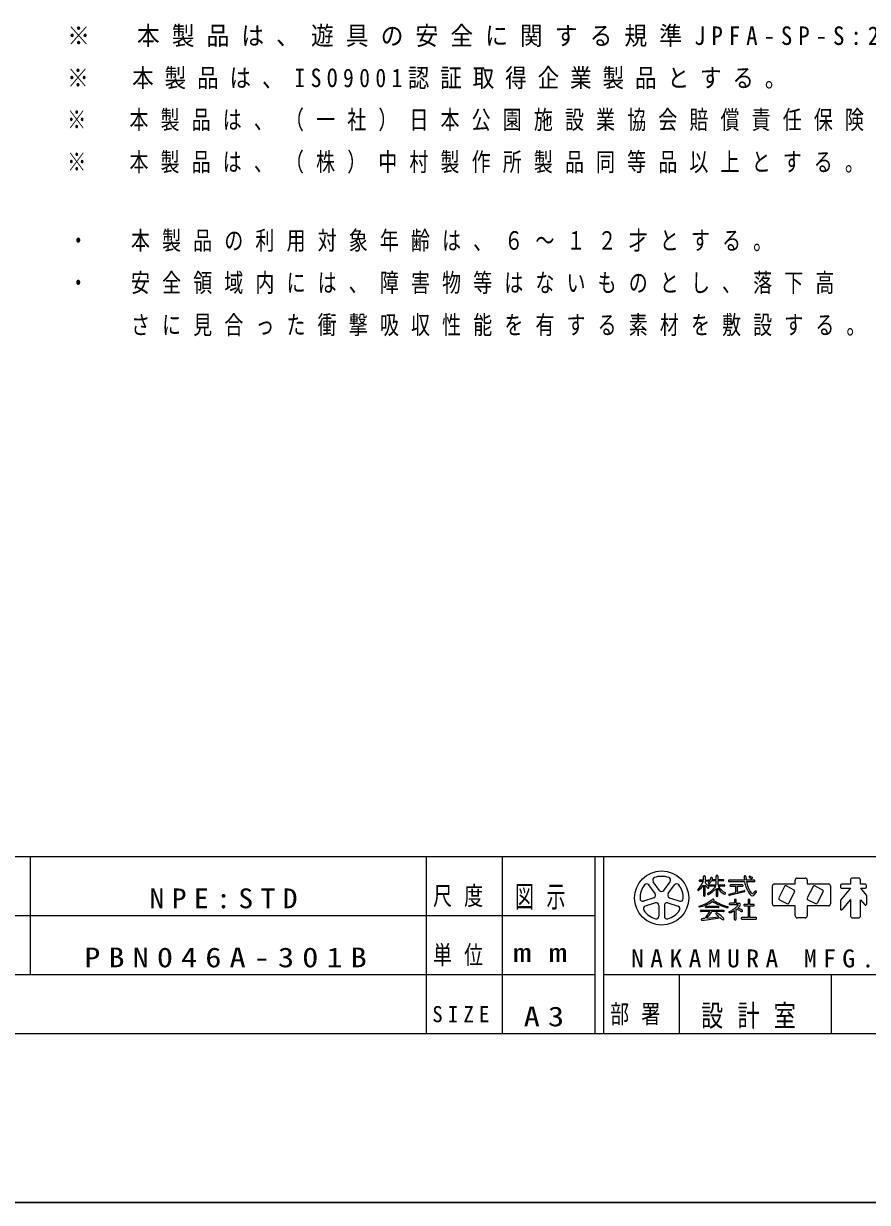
# Model space of a CAD drawing. Units: millimetres on the paper. Extents: x 6 to 426, y -599 to 292.
# Drawn here: x 238.2 to 338.3, y -5 to 134.7 of the extents above; entities that cross this region are included whole.
import ezdxf

# ---------------------------------------------------------------- set-up
doc = ezdxf.new("R2010")
doc.units = ezdxf.units.MM
for name, color, linetype, lineweight in [('2D', 7, 'Continuous', 13), ('FMT', 7, 'Continuous', 13), ('FMT-TXT', 7, 'Continuous', 13), ('TEXT', 7, 'Continuous', 13)]:
    doc.layers.add(name, color=color, linetype=linetype, lineweight=lineweight)
doc.styles.add('ＭＳ ゴシック', font='')
doc.styles.get('ＭＳ ゴシック').set_extended_font_data('MS Gothic')

msp = doc.modelspace()

# ---------------------------------------------------------------- linework, layer by layer
at = {"layer": '2D'}
for p, q in [((425.5, -5), (5.5, -5)), ((5.5, -5), (425.5, -5)), ((425.5, -5), (5.5, -5))]:
    msp.add_line(p, q, dxfattribs=at)
at = {"layer": 'FMT'}
for p, q in [((28, 36), (403, 36)), ((239, 36), (239, 22)), ((286, 36), (286, 15)), ((295, 36), (295, 15)), ((306, 36), (306, 15)), ((307, 36), (307, 15)), ((166, 29), (306, 29)), ((166, 22), (306, 22)), ((307, 22), (392, 22)), ((316, 22), (316, 15)), ((334, 22), (334, 15)), ((403, 15), (28, 15))]:
    msp.add_line(p, q, dxfattribs=at)
at = {"layer": 'FMT-TXT'}
for p, q in [((318.864, 33.209), (318.864, 33.631)), ((318.944, 33.711), (319, 33.711)), ((319.08, 33.631), (319.08, 33.209)), ((320.361, 33.267), (320.361, 33.677)), ((320.441, 33.757), (320.5, 33.757)), ((320.58, 33.677), (320.581, 33.267)), ((323.808, 33.721), (323.79, 33.721)), ((324.285, 33.639), (324.282, 33.635)), ((324.287, 33.574), (324.517, 33.413)), ((324.384, 33.658), (324.627, 33.556)), ((313.133, 31.61), (312.385, 32.64)), ((313.65, 31.986), (312.902, 33.016)), ((314.168, 31.986), (314.916, 33.016)), ((314.686, 31.61), (315.434, 32.64)), ((318.378, 33.145), (318.378, 33.128)), ((318.864, 33.209), (318.442, 33.209)), ((318.442, 33.064), (318.854, 33.063)), ((318.864, 32.614), (318.864, 31.382)), ((319.078, 31.382), (319.08, 32.626)), ((319.08, 33.209), (319.482, 33.209)), ((319.482, 33.064), (319.08, 33.063)), ((319.08, 33.063), (319.08, 32.865)), ((319.443, 32.257), (319.466, 32.268)), ((319.48, 32.566), (319.48, 32.582)), ((319.483, 32.785), (319.484, 32.785)), ((319.544, 32.646), (320.361, 32.646)), ((320.346, 32.502), (319.544, 32.502)), ((319.546, 33.145), (319.546, 33.128)), ((320.361, 33.123), (319.828, 33.123)), ((319.834, 33.52), (319.876, 33.508)), ((319.89, 33.267), (320.361, 33.267)), ((320.361, 32.646), (320.361, 33.123)), ((320.361, 32.193), (320.361, 31.363)), ((320.58, 31.362), (320.581, 32.235)), ((320.581, 33.267), (321.206, 33.267)), ((320.581, 33.123), (320.581, 32.646)), ((321.206, 33.122), (320.581, 33.123)), ((320.581, 32.646), (321.327, 32.646)), ((321.327, 32.502), (320.598, 32.502)), ((321.27, 33.203), (321.27, 33.186)), ((321.391, 32.582), (321.391, 32.566)), ((321.823, 33.125), (321.823, 33.087)), ((323.734, 33.189), (321.887, 33.189)), ((321.887, 33.023), (323.755, 33.023)), ((322.008, 32.579), (322.008, 32.55)), ((322.071, 32.486), (322.682, 32.485)), ((323.511, 32.643), (322.072, 32.643)), ((322.682, 32.485), (322.682, 31.727)), ((322.913, 32.485), (323.511, 32.485)), ((322.913, 31.783), (322.913, 32.485)), ((323.575, 32.549), (323.575, 32.579)), ((324.898, 33.191), (323.94, 33.189)), ((323.967, 33.023), (324.898, 33.023)), ((324.664, 33.451), (324.665, 33.453)), ((324.962, 33.087), (324.962, 33.127)), ((327.055, 30.384), (327.055, 32.515)), ((327.295, 32.755), (329.759, 32.754)), ((328.494, 32.44), (327.804, 31.086)), ((328.709, 32.51), (329.601, 32.055)), ((329.759, 32.754), (329.759, 33.214)), ((329.999, 33.454), (330.933, 33.454)), ((331.173, 33.216), (331.176, 32.754)), ((331.176, 32.754), (333.679, 32.754)), ((331.872, 32.44), (331.182, 31.086)), ((332.087, 32.51), (332.979, 32.055)), ((333.919, 32.514), (333.919, 30.387)), ((335.111, 32.582), (335.111, 32.394)), ((336.301, 32.235), (335.139, 30.835)), ((336.301, 32.742), (335.271, 32.742)), ((335.271, 32.234), (336.301, 32.235)), ((336.302, 33.215), (336.301, 32.742)), ((337.251, 33.454), (336.542, 33.454)), ((337.491, 32.742), (337.491, 33.214)), ((338.033, 32.745), (337.491, 32.742)), ((337.491, 32.235), (338.175, 31.418)), ((337.491, 32.235), (338.034, 32.235)), ((338.194, 32.395), (338.194, 32.585)), ((312.973, 31.118), (311.762, 30.725)), ((314.846, 31.118), (316.056, 30.725)), ((318.226, 31.969), (318.216, 31.976)), ((318.944, 31.302), (318.998, 31.302)), ((319.351, 31.564), (319.356, 31.552)), ((320.441, 31.283), (320.5, 31.283)), ((321.477, 31.586), (321.488, 31.599)), ((321.871, 31.457), (321.871, 31.458)), ((321.931, 31.547), (322.682, 31.727)), ((323.723, 31.804), (321.969, 31.39)), ((322.532, 30.844), (322.532, 30.469)), ((322.701, 30.908), (322.596, 30.908)), ((322.765, 30.469), (322.765, 30.844)), ((322.913, 31.783), (323.684, 31.968)), ((323.78, 31.911), (323.782, 31.903)), ((324.155, 30.844), (324.156, 30.325)), ((324.32, 30.908), (324.219, 30.908)), ((324.384, 30.325), (324.384, 30.844)), ((324.662, 31.63), (324.668, 31.63)), ((324.682, 31.348), (324.685, 31.348)), ((324.823, 31.704), (324.953, 31.863)), ((324.902, 31.451), (325.124, 31.723)), ((327.874, 30.87), (328.766, 30.416)), ((329.671, 31.84), (328.981, 30.486)), ((331.252, 30.87), (332.144, 30.416)), ((333.049, 31.84), (332.359, 30.486)), ((335.121, 30.784), (335.121, 29.754)), ((336.301, 30.893), (335.261, 29.701)), ((336.301, 30.893), (336.301, 28.97)), ((337.491, 30.866), (338.055, 30.251)), ((337.494, 28.97), (337.491, 30.866)), ((338.194, 31.367), (338.194, 30.305)), ((313.17, 30.509), (311.96, 30.116)), ((313.589, 30.205), (313.589, 28.932)), ((314.229, 30.205), (314.229, 28.932)), ((314.648, 30.509), (315.859, 30.116)), ((318.528, 29.544), (318.528, 29.568)), ((318.592, 29.632), (318.879, 29.631)), ((319.607, 29.48), (318.592, 29.48)), ((318.879, 29.631), (321.259, 29.631)), ((319.12, 30.012), (319.12, 30.037)), ((319.184, 30.101), (319.647, 30.102)), ((320.612, 29.948), (319.184, 29.948)), ((319.647, 30.102), (320.612, 30.102)), ((321.259, 29.48), (319.879, 29.48)), ((320.676, 30.038), (320.676, 30.012)), ((321.323, 29.567), (321.323, 29.544)), ((321.704, 29.941), (321.741, 29.941)), ((321.801, 30.003), (321.801, 30.001)), ((321.923, 30.405), (321.923, 30.374)), ((322.532, 30.469), (321.987, 30.469)), ((321.987, 30.31), (322.964, 30.31)), ((322.525, 29.605), (322.525, 28.573)), ((322.746, 28.573), (322.746, 29.733)), ((322.765, 30.469), (323.1, 30.469)), ((323.661, 30.261), (323.661, 30.232)), ((324.156, 30.325), (323.725, 30.325)), ((323.725, 30.168), (324.156, 30.166)), ((324.156, 30.166), (324.156, 28.76)), ((324.832, 30.324), (324.384, 30.325)), ((324.384, 30.166), (324.831, 30.166)), ((324.384, 28.76), (324.384, 30.166)), ((324.895, 30.23), (324.895, 30.26)), ((329.759, 30.144), (327.295, 30.144)), ((329.763, 28.969), (329.759, 30.144)), ((333.68, 30.147), (331.176, 30.144)), ((331.176, 30.144), (331.176, 28.97)), ((322.589, 28.509), (322.682, 28.509)), ((323.336, 28.696), (323.336, 28.66)), ((324.156, 28.76), (323.4, 28.76)), ((323.4, 28.596), (325.101, 28.596)), ((325.101, 28.761), (324.384, 28.76)), ((325.165, 28.66), (325.165, 28.697)), ((330.936, 28.73), (330.003, 28.73)), ((336.541, 28.73), (337.254, 28.73))]:
    msp.add_line(p, q, dxfattribs=at)
msp.add_circle((313.909, 31.086), 3.208, dxfattribs=at)
for centre, radius, start, end in [((313.909, 31.086), 2.567, 70.55159, 109.44841), ((318.944, 33.631), 0.08, 90, 180), ((319, 33.631), 0.08, 0.03071, 90), ((320.441, 33.677), 0.08, 90, 180), ((320.5, 33.677), 0.08, 0.10171, 90), ((323.79, 33.641), 0.08, 90, 179.05504), ((327.231, 33.585), 3.521, 179.05504, 186.44956), ((323.808, 33.621), 0.1, 0.73865, 90), ((327.427, 33.668), 3.52, 180.73865, 187.81715), ((324.31, 33.607), 0.04, 135, 235.13411), ((324.349, 33.575), 0.09, 67.11966, 135), ((324.598, 33.487), 0.075, 333.70884, 67.11966), ((313.909, 31.086), 2.567, 142.55159, 181.44841), ((312.126, 32.452), 0.32, 36, 142.55159), ((313.161, 33.204), 0.32, 109.44841, 216), ((314.657, 33.204), 0.32, 324, 70.55159), ((315.693, 32.452), 0.32, 37.44841, 144), ((313.909, 31.086), 2.567, 358.55159, 37.44841), ((315.276, 34.64), 3.91, 318.53178, 336.218), ((316.616, 34.06), 2.673, 308.62833, 327.25422), ((318.442, 33.145), 0.064, 90, 180), ((318.442, 33.128), 0.064, 180, 269.96094), ((317.838, 31.366), 1.947, 31.45806, 50.35526), ((317.113, 30.849), 2.651, 32.81567, 42.09068), ((319.408, 32.329), 0.08, 212.81567, 296.25232), ((318.025, 34.151), 2.847, 298.38978, 324.61681), ((319.526, 32.853), 0.08, 143.32664, 237.70815), ((318.143, 33.883), 1.644, 323.32664, 345.25207), ((319.43, 32.34), 0.08, 296.25232, 31.45806), ((317.773, 34.678), 3.589, 298.15867, 316.15596), ((319.544, 32.582), 0.064, 89.95342, 180), ((319.544, 32.566), 0.064, 180, 270), ((319.482, 33.145), 0.064, 0, 90), ((319.482, 33.128), 0.064, 270.03997, 0), ((319.527, 32.852), 0.08, 237.70815, 313.1417), ((318.772, 33.658), 1.184, 313.1417, 333.15639), ((319.81, 33.444), 0.08, 73.05496, 165.25207), ((319.853, 33.431), 0.08, 348.15042, 73.05496), ((318.772, 33.658), 1.184, 340.70702, 348.15042), ((322.675, 33.739), 2.579, 215.68313, 237.27131), ((323.311, 34.496), 3.367, 216.30733, 236.72135), ((321.206, 33.203), 0.064, 0, 90), ((321.206, 33.186), 0.064, 269.90077, 0), ((321.327, 32.582), 0.064, 0, 90), ((321.327, 32.566), 0.064, 269.99752, 0), ((321.887, 33.125), 0.064, 90, 180), ((321.887, 33.087), 0.064, 180, 270), ((322.072, 32.579), 0.064, 90, 180), ((322.072, 32.55), 0.064, 180, 269.8862), ((323.511, 32.579), 0.064, 0, 90), ((323.511, 32.549), 0.064, 270, 0), ((327.231, 33.585), 3.521, 189.18129, 216.51269), ((327.427, 33.668), 3.52, 190.56412, 213.61207), ((324.574, 33.496), 0.1, 235.13411, 333.70884), ((324.898, 33.127), 0.064, 0, 90.06898), ((324.898, 33.087), 0.064, 270, 0), ((327.295, 32.515), 0.24, 89.97387, 180), ((328.637, 32.367), 0.16, 63, 153), ((329.999, 33.214), 0.24, 90, 180), ((330.933, 33.214), 0.24, 0.37848, 90), ((332.015, 32.367), 0.16, 63, 153), ((333.679, 32.514), 0.24, 0, 90), ((335.271, 32.582), 0.16, 90, 180), ((335.271, 32.394), 0.16, 180, 270.05143), ((336.542, 33.214), 0.24, 90, 179.83438), ((337.251, 33.214), 0.24, 0, 90), ((338.034, 32.585), 0.16, 0, 90.29595), ((338.034, 32.395), 0.16, 270, 0), ((311.664, 31.029), 0.32, 181.44841, 288), ((312.874, 31.422), 0.32, 288, 36), ((313.909, 32.175), 0.32, 216, 324), ((314.945, 31.422), 0.32, 144, 252), ((316.155, 31.029), 0.32, 252, 358.55159), ((318.243, 32.018), 0.05, 138.53178, 236.5396), ((318.254, 32.011), 0.05, 236.5396, 308.62833), ((316.938, 34.959), 5.037, 286.5979, 306.30669), ((318.944, 31.382), 0.08, 180, 270), ((318.998, 31.382), 0.08, 270, 359.92302), ((319.409, 31.59), 0.064, 118.38978, 204.04766), ((319.429, 31.585), 0.08, 204.04766, 298.15867), ((320.03, 30.751), 0.185, 80.51157, 126.30669), ((320.047, 30.854), 0.08, 359.89486, 80.51157), ((323.906, 37.657), 7.887, 240.99984, 254.13419), ((320.001, 30.854), 0.126, 310.55637, 359.89486), ((320.441, 31.363), 0.08, 180, 270), ((320.5, 31.363), 0.08, 270, 359.94756), ((321.367, 31.704), 0.16, 237.27131, 319.03632), ((321.428, 31.628), 0.064, 319.03632, 56.72135), ((321.95, 31.469), 0.08, 103.48779, 188.39767), ((321.95, 31.468), 0.08, 188.39767, 283.27187), ((322.596, 30.844), 0.064, 90, 180.11549), ((322.701, 30.844), 0.064, 0, 90), ((323.703, 31.89), 0.08, 15.34193, 103.48779), ((323.705, 31.882), 0.08, 283.27187, 15.34193), ((324.219, 30.844), 0.064, 90, 180.12691), ((324.32, 30.844), 0.064, 0, 90), ((324.682, 31.698), 0.35, 216.51269, 270), ((324.662, 31.83), 0.2, 213.61207, 270), ((324.668, 31.83), 0.2, 270, 320.82004), ((324.685, 31.628), 0.28, 270, 320.82004), ((325.038, 31.793), 0.11, 320.82004, 140.82004), ((327.947, 31.013), 0.16, 153, 243), ((329.528, 31.913), 0.16, 333, 63), ((331.325, 31.013), 0.16, 153, 243), ((332.906, 31.913), 0.16, 333, 63), ((335.201, 30.784), 0.08, 140.32511, 180), ((338.114, 31.367), 0.08, 0, 39.94734), ((312.059, 29.812), 0.32, 108, 214.55159), ((313.909, 31.086), 2.567, 214.55159, 253.44841), ((313.269, 30.205), 0.32, 0, 108), ((314.549, 30.205), 0.32, 72, 180), ((313.909, 31.086), 2.567, 286.55159, 325.44841), ((315.76, 29.812), 0.32, 325.44841, 72), ((318.392, 30.078), 0.056, 106.5979, 281.27769), ((317.594, 34.08), 4.136, 281.27769, 304.53893), ((318.592, 29.568), 0.064, 89.75609, 180), ((318.592, 29.544), 0.064, 180, 270), ((316.606, 31.112), 3.416, 314.36877, 331.45657), ((319.184, 30.037), 0.064, 90.09097, 180), ((319.184, 30.012), 0.064, 180, 270), ((316.259, 31.724), 4.259, 314.66895, 328.19587), ((323.561, 36.73), 7.058, 239.12538, 253.54383), ((320.612, 30.038), 0.064, 0, 90), ((320.612, 30.012), 0.064, 270, 0), ((321.259, 29.567), 0.064, 0, 90), ((321.259, 29.544), 0.064, 270, 0), ((321.704, 30.441), 0.5, 253.54383, 270), ((321.741, 30.001), 0.06, 270, 0), ((321.731, 30.003), 0.07, 0, 74.13419), ((321.947, 29.41), 0.06, 114.05223, 254.34738), ((320.618, 32.387), 3.2, 294.05223, 317.937), ((321.987, 30.405), 0.064, 90, 180), ((321.987, 30.374), 0.064, 180, 270), ((321.985, 29.545), 0.2, 254.34738, 294.3427), ((320.346, 33.168), 4.176, 294.3427, 301.46375), ((321.8, 31.165), 1.716, 303.44766, 305.5445), ((322.005, 27.634), 2.277, 55.91756, 69.61834), ((321.8, 31.165), 1.716, 311.47782, 326.5956), ((322.13, 27.27), 2.731, 61.15895, 72.81614), ((322.964, 30.27), 0.04, 317.937, 90), ((323.1, 30.309), 0.16, 326.5956, 90), ((323.449, 29.769), 0.3, 235.91756, 255.58401), ((323.399, 29.575), 0.1, 255.58401, 61.15895), ((323.725, 30.261), 0.064, 90, 180), ((323.725, 30.232), 0.064, 180, 269.79364), ((324.831, 30.26), 0.064, 0, 89.82496), ((324.831, 30.23), 0.064, 270, 0), ((327.295, 30.384), 0.24, 180, 270), ((328.838, 30.559), 0.16, 243, 333), ((332.216, 30.559), 0.16, 243, 333), ((333.679, 30.387), 0.24, 270.07124, 0), ((335.201, 29.754), 0.08, 180, 318.90041), ((338.114, 30.305), 0.08, 222.49695, 0), ((313.269, 28.932), 0.32, 253.44841, 0), ((314.549, 28.932), 0.32, 180, 286.55159), ((318.68, 28.539), 0.0882, 100.57146, 275.28138), ((319.27, 25.378), 3.303, 94.7858, 100.57146), ((316.725, 49.694), 21.334, 275.28138, 281.09041), ((318.01, 44.441), 15.794, 274.51667, 279.78158), ((320.392, 29.264), 0.069, 73.96526, 223.41964), ((324.532, 33.181), 5.769, 223.41964, 228.2791), ((320.218, 28.657), 0.7, 54.05931, 73.96526), ((317.61, 25.06), 5.143, 44.77854, 54.05931), ((324.532, 33.181), 5.769, 230.05909, 233.8086), ((321.187, 28.61), 0.104, 233.8086, 44.77854), ((322.589, 28.573), 0.064, 180, 270), ((322.682, 28.573), 0.064, 270, 0.07609), ((323.4, 28.696), 0.064, 90, 180), ((323.4, 28.66), 0.064, 180, 270), ((325.101, 28.697), 0.064, 0, 90.06778), ((325.101, 28.66), 0.064, 270, 0), ((330.003, 28.97), 0.24, 180.14812, 270), ((330.936, 28.97), 0.24, 270, 0), ((336.541, 28.97), 0.24, 180, 270), ((337.254, 28.97), 0.24, 270, 0.09198)]:
    msp.add_arc(centre, radius, start, end, dxfattribs=at)

# ---------------------------------------------------------------- texts
at = {"layer": 'FMT-TXT', "attachment_point": 7, "style": 'ＭＳ ゴシック'}
for s, insert, char_height in [('\\T1.5;\\W1.1;NPE:STD', (253.174, 29.833), 2.346), ('\\T1.64;\\W0.75;尺度', (286.8, 30), 2.199), ('\\T1.64;\\W0.65;図示', (296.51, 29.7), 2.566), ('\\T1.5;\\W1.2;PBN046A-301B', (245.426, 22.833), 2.346), ('\\T1.64;\\W0.75;単位', (286.8, 23), 2.199), ('\\T1.95;\\W1.45;mm', (296.286, 23.5), 2.199), ('\\T1.5;\\W1.05;NAKAMURA\\~MFG.\\~CORPORATION', (310.279, 22.825), 2.126), ('\\T1.5;\\W0.95;SIZE', (286.711, 16.333), 1.906), ('\\T1.5;\\W1.2;A3', (297.551, 15.833), 2.346), ('\\T1.64;\\W0.75;部署', (307.8, 16), 2.199), ('\\T1.64;\\W0.75;設計室', (318.583, 15.583), 2.566)]:
    msp.add_mtext(s, dxfattribs=dict(at, insert=insert, char_height=char_height))
at = {"layer": 'TEXT', "char_height": 2.199, "attachment_point": 7, "style": 'ＭＳ ゴシック'}
for s, insert in [('\\T1.53;\\W0.9;※\u3000本製品は、遊具の安全に関する規準JPFA-SP-S:2024適合製品とする。', (243.415, 131.958)), ('\\T1.51;\\W0.85;※\u3000本製品は、ISO9001認証取得企業製品とする。', (243.415, 126.958)), ('\\T1.64;\\W0.75;※\u3000本製品は、（一社）日本公園施設業協会賠償責任保険加入製品とする。', (243.415, 121.958)), ('\\T1.64;\\W0.75;※\u3000本製品は、（株）中村製作所製品同等品以上とする。', (243.415, 116.958)), ('\\T1.64;\\W0.75;・\u3000本製品の利用対象年齢は、６～１２才とする。', (243.599, 107.675)), ('\\T1.64;\\W0.75;・\u3000安全領域内には、障害物等はないものとし、落下高', (243.599, 102.675)), ('\\T1.64;\\W0.75;\u3000\u3000さに見合った衝撃吸収性能を有する素材を敷設する。', (243.599, 97.675))]:
    msp.add_mtext(s, dxfattribs=dict(at, insert=insert))

doc.saveas('drawing.dxf')
